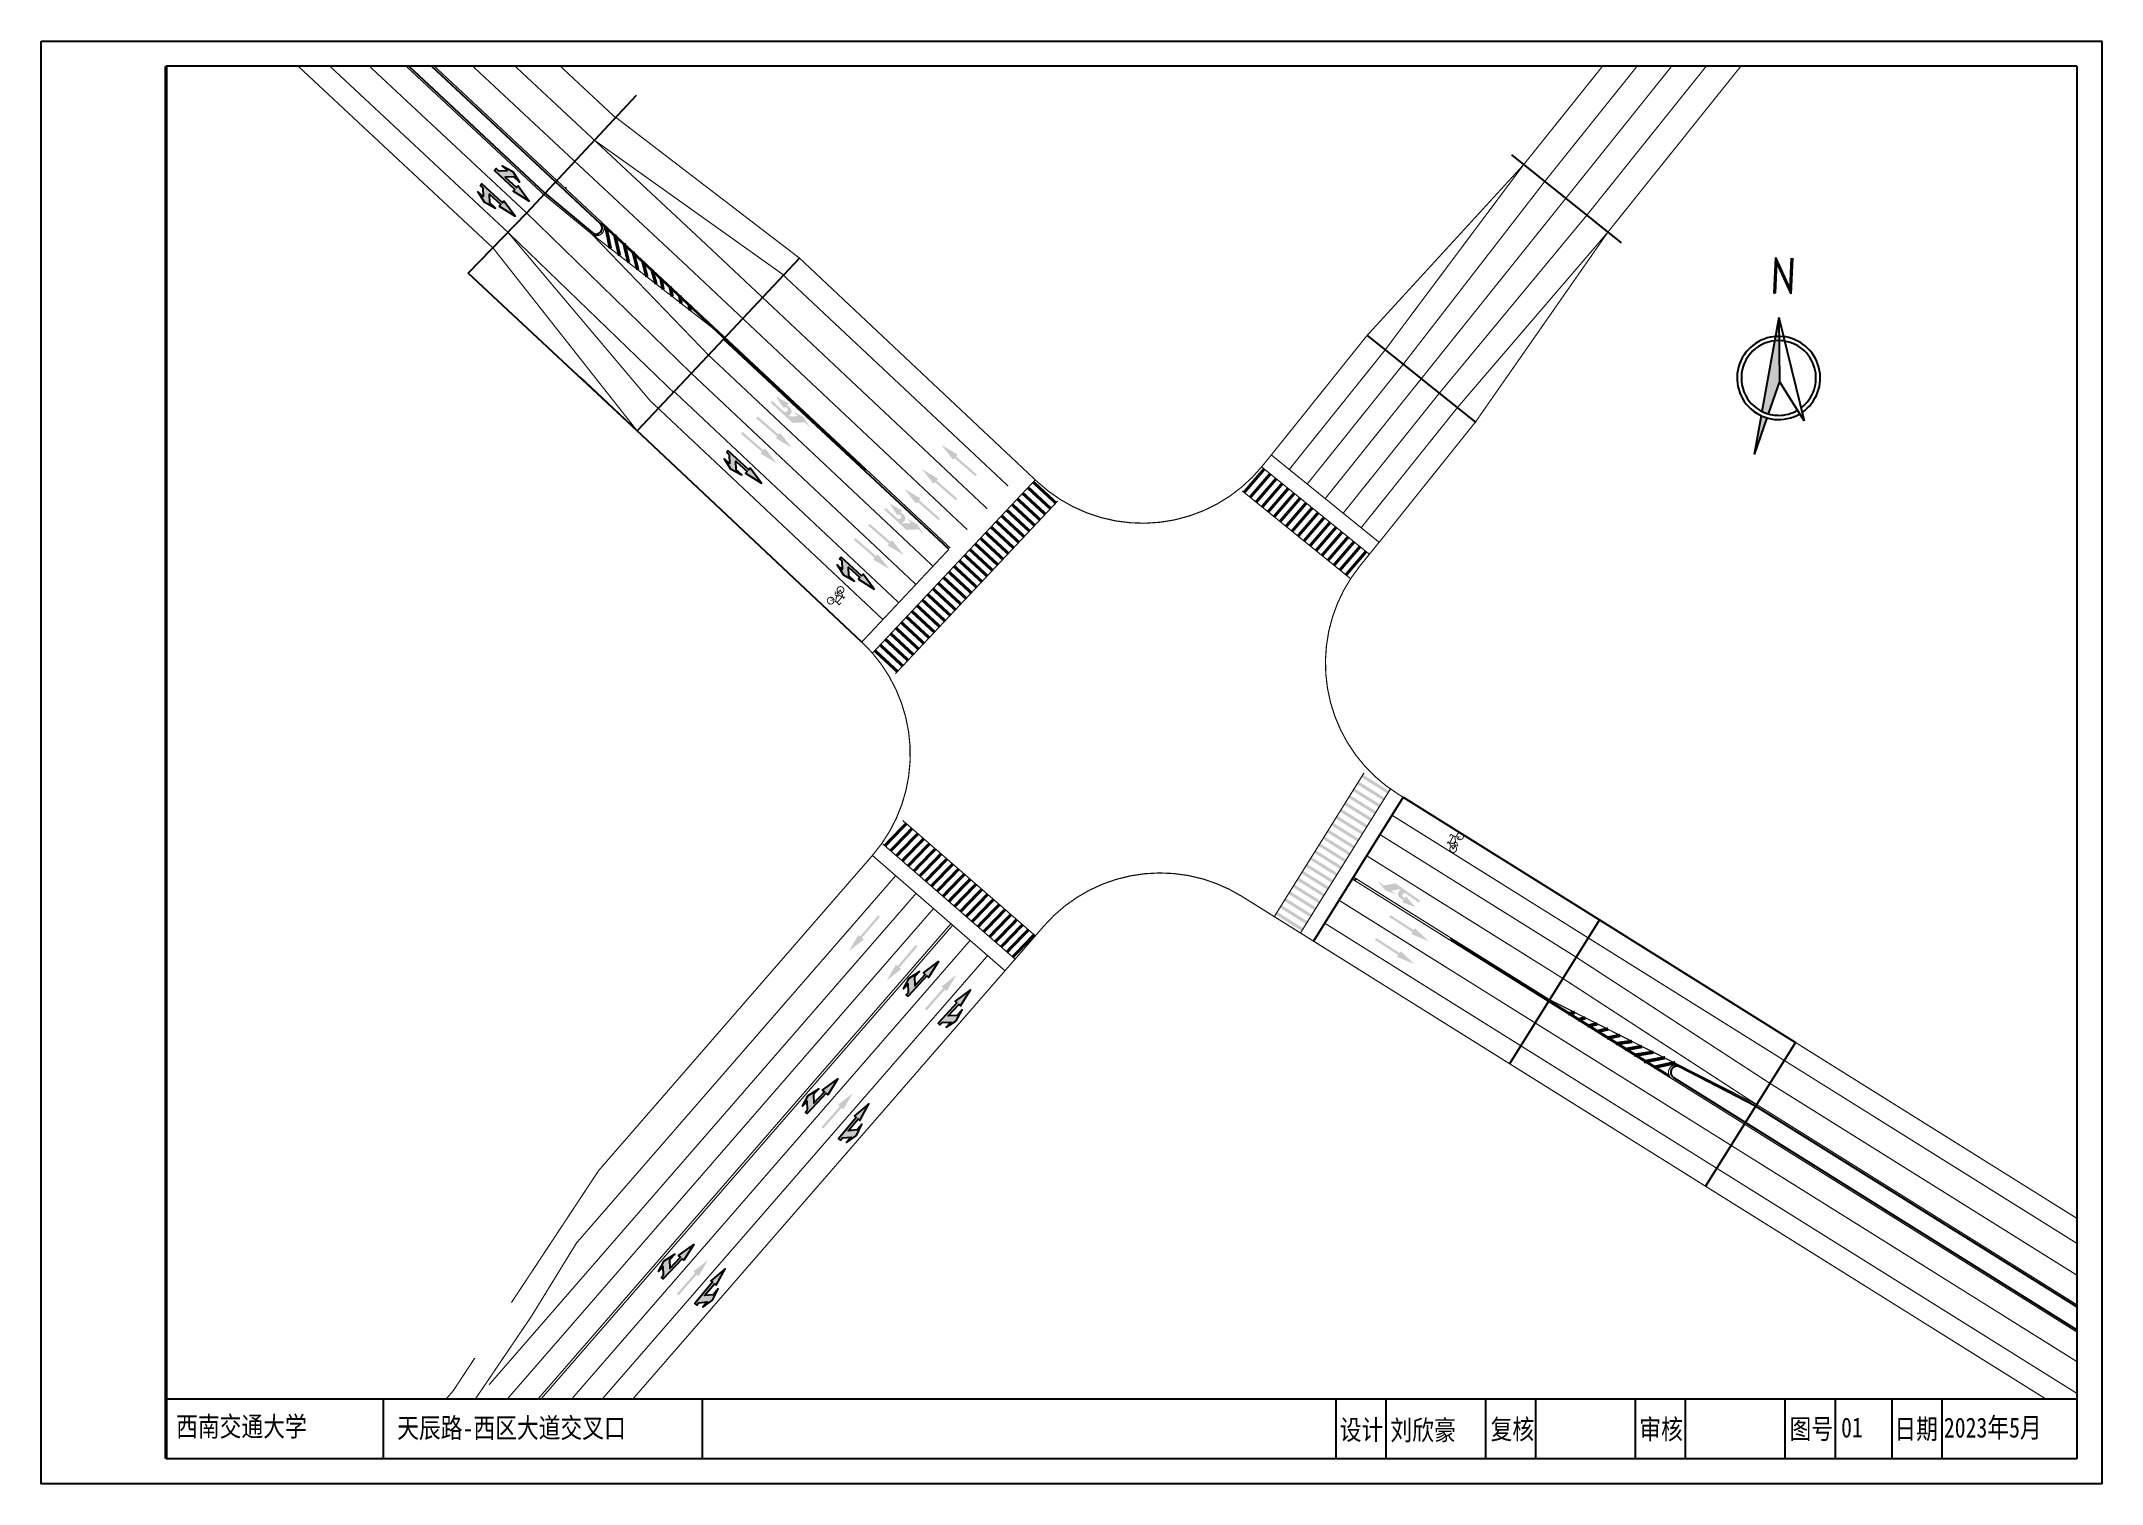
# Paper-space layout '布局1' of a CAD drawing. Header units: millimetres. Extents: x 368 to 781, y -46 to 243.
# The model-space entities are those that its viewports show. They can reach past a viewport. Long polylines and large blocks are cut down to what shows.
import ezdxf
from ezdxf.enums import TextEntityAlignment as Align

# ---------------------------------------------------------------- set-up
doc = ezdxf.new("R2010")
doc.units = ezdxf.units.MM
doc.linetypes.add('DASHDOT', pattern=[25.4, 12.7, -6.35, 0, -6.35])
doc.linetypes.add('JTSS01', pattern=[6, 2, -4])
for name, color, linetype in [('@-中心线', 2, 'Continuous'), ('@-图框', 7, 'Continuous'), ('@-地面图案', 7, 'Continuous'), ('@-指北针1', 7, 'Continuous'), ('@-标注', 7, 'Continuous'), ('@-视口', 7, 'Continuous'), ('@-路面标线', 7, 'Continuous'), ('@-路面边线', 7, 'Continuous'), ('@-辅助设计', 4, 'Continuous'), ('@-隔离栏', 7, 'Continuous'), ('RD-中线', 1, 'DASHDOT')]:
    doc.layers.add(name, color=color, linetype=linetype)
doc.layers.add('@-道路标线', color=7, linetype='Continuous', lineweight=0)
doc.styles.add('黑体', font='simhei.ttf', dxfattribs={"width": 0.8})
doc.linetypes.add('FENCELINE1', pattern='A,6.35,-2.54,[133,ltypeshp.shx,S=2.54,R=0,X=-2.54,Y=0],-2.54,25.4', length=36.83)

# ---------------------------------------------------------------- blocks, each defined once
blk = doc.blocks.new('A$C5F2A30DC')
at = {"layer": '@-图框', "color": 7}
for p, q in [((408, 284), (25, 284)), ((408, 284), (408, 5)), ((68.64, 4.92), (68.64, 16.92)), ((132.55, 5), (132.55, 17)), ((259.57, 4.9), (259.57, 16.9)), ((269.57, 4.9), (269.57, 16.9)), ((289.57, 4.9), (289.57, 16.9)), ((299.57, 4.9), (299.57, 16.9)), ((319.57, 4.9), (319.57, 16.9)), ((329.57, 4.9), (329.57, 16.9)), ((349.57, 4.9), (349.57, 16.9)), ((359.66, 5), (359.66, 17)), ((371, 5), (371, 17)), ((381, 5), (381, 17)), ((408, 5), (25, 5))]:
    blk.add_line(p, q, dxfattribs=at)
at = {"layer": '@-图框', "color": 7, "linetype": 'ByBlock'}
blk.add_line((25, 17), (408, 17), dxfattribs=at)
at = {"layer": '@-图框'}
blk.add_lwpolyline([(0, 289), (413, 289), (413, 0), (0, 0)], close=True, dxfattribs=at)
at = {"layer": '@-图框', "color": 7}
blk.add_lwpolyline([(25, 5, 0.7, 0.7, 0), (25, 284, 0.7, 0.7, 0)], format="xyseb", dxfattribs=at)
at = {"layer": '@-图框', "color": 7, "style": '黑体', "width": 0.8}
for s, p in [('设计', (264.63, 10.88)), ('复核', (294.86, 11)), ('审核', (324.66, 11.01)), ('图号', (354.78, 10.96)), ('日期', (375.79, 11.01))]:
    blk.add_text(s, height=4, dxfattribs=at).set_placement(p, align=Align.MIDDLE)
at = {"layer": '@-图框', "color": 7, "style": '黑体', "width": 0.8, "flags": 8}
for tag, p in [('西南交通大学', (27.04, 9.47)), ('项目名', (71.35, 9.2)), ('图纸名', (134.03, 9.15)), ('设计者', (270.42, 8.73)), ('制图者', (301.14, 9.09)), ('审核者', (330.56, 8.87)), ('01', (360.74, 9.28)), ('日期', (381.35, 9.26))]:
    blk.add_attdef(tag, p, '', height=4, dxfattribs=at)
blk = doc.blocks.new('6米直行加右转')
at = {"layer": '@-地面图案'}
blk.add_hatch(color=256, dxfattribs=at).paths.add_polyline_path([(1.6, -0.15), (3.6, -0.15), (3.6, -0.45), (6, 0), (3.6, 0.45), (3.6, 0.15), (0, 0.15), (0, -0.15), (0.4, -0.15), (1.2, -0.95), (0.3, -0.95), (1.8, -1.35), (3.4, -0.95), (2.4, -0.95)])
at = {"layer": '@-地面图案', "linetype": 'Continuous'}
blk.add_lwpolyline([(1.8, -1.35), (3.4, -0.95), (2.4, -0.95), (1.6, -0.15), (3.6, -0.15), (3.6, -0.45), (6, 0), (3.6, 0.45), (3.6, 0.15), (0, 0.15), (0, -0.15), (0.4, -0.15), (1.2, -0.95), (0.3, -0.95)], close=True, dxfattribs=at)
blk = doc.blocks.new('zhibeizhen')
at = {"layer": '@-标注', "color": 6}
for p, q in [((561104.32, 4303102.87), (561103.91, 4303093.64)), ((561104.58, 4303101.54), (561104.22, 4303093.62)), ((561104.32, 4303102.87), (561108.08, 4303094.77)), ((561104.58, 4303101.54), (561108.33, 4303093.44)), ((561108.43, 4303102.69), (561108.08, 4303094.77)), ((561108.75, 4303102.67), (561108.33, 4303093.44)), ((561103.91, 4303093.64), (561103.91, 4303093.64)), ((561104.22, 4303093.62), (561103.91, 4303093.64)), ((561103.91, 4303093.64), (561103.91, 4303093.64)), ((561108.08, 4303094.77), (561108.08, 4303094.77)), ((561108.08, 4303094.77), (561108.08, 4303094.77)), ((561108.33, 4303093.44), (561108.33, 4303093.44)), ((561108.33, 4303093.44), (561108.33, 4303093.44))]:
    blk.add_line(p, q, dxfattribs=at)
at = {"layer": '@-标注'}
for p, q in [((561105.24, 4303087.33), (561100.83, 4303062.94)), ((561105.24, 4303087.33), (561105.39, 4303070.71)), ((561105.24, 4303087.33), (561111.76, 4303060.49)), ((561105.39, 4303070.71), (561102.47, 4303062.3)), ((561111.76, 4303060.49), (561105.39, 4303070.71)), ((561100.62, 4303061.82), (561098.79, 4303051.72)), ((561102.11, 4303061.26), (561098.79, 4303051.72))]:
    blk.add_line(p, q, dxfattribs=at)
for radius, start, end in [(10.79, 83.1658, 300.491), (10.79, 304.2706, 84.7393), (9.69, 83.1658, 263.1658), (9.69, 306.728, 85.3067), (9.69, 263.1658, 270.0446), (9.69, 270.0446, 300.3273)]:
    blk.add_arc((561105.16, 4303071.61), radius, start, end, dxfattribs=at)
for points in [[(561104.22, 4303093.62), (561103.91, 4303093.64), (561104.58, 4303101.54), (561104.32, 4303102.87)], [(561108.33, 4303093.44), (561104.58, 4303101.54), (561108.08, 4303094.77), (561104.32, 4303102.87)], [(561108.33, 4303093.44), (561108.08, 4303094.77), (561108.75, 4303102.67), (561108.43, 4303102.69)], [(561105.24, 4303087.33), (561105.39, 4303070.71), (561100.83, 4303062.94), (561102.47, 4303062.3)], [(561100.62, 4303061.82), (561102.11, 4303061.26), (561098.79, 4303051.72)]]:
    blk.add_solid(points, dxfattribs=at)
blk = doc.blocks.new('*U64')
at = {"layer": '@-路面边线'}
h = blk.add_hatch(color=256, dxfattribs=at)
h.dxf.hatch_style = 1
h.paths.add_polyline_path([(0.52, -4.01), (0.64, -0.01), (0.24, 0), (0.12, -4)])
blk = doc.blocks.new('*U65')
at = {"layer": '@-道路标线', "color": 0, "linetype": 'ByBlock', "lineweight": -2, "transparency": 16777216, "rotation": 321.0000000002333}
for p in [(67708.1, 50814.22), (67708.88, 50813.59), (67709.65, 50812.96), (67710.43, 50812.33), (67711.21, 50811.7), (67711.99, 50811.07), (67712.76, 50810.44), (67713.54, 50809.81), (67714.32, 50809.18), (67715.09, 50808.55), (67715.87, 50807.92), (67716.65, 50807.3), (67717.43, 50806.67), (67718.2, 50806.04), (67718.98, 50805.41), (67719.76, 50804.78), (67720.53, 50804.15), (67721.31, 50803.52)]:
    blk.add_blockref('*U64', p, dxfattribs=at)
blk = doc.blocks.new('*U67')
at = {"layer": '@-路面边线'}
h = blk.add_hatch(color=256, dxfattribs=at)
h.dxf.hatch_style = 1
h.paths.add_polyline_path([(0.16, -0.03), (0.19, -4.03), (0.59, -4.02), (0.56, -0.03)])
blk = doc.blocks.new('*U68')
at = {"layer": '@-道路标线', "color": 0, "linetype": 'ByBlock', "lineweight": -2, "transparency": 16777216, "rotation": 46.77617925165466}
for p in [(67677.53, 50811.27), (67678.21, 50812), (67674.79, 50808.35), (67675.47, 50809.08), (67676.16, 50809.81), (67676.84, 50810.54), (67672.05, 50805.44), (67672.73, 50806.17), (67673.42, 50806.89), (67674.1, 50807.62), (67669.99, 50803.25), (67670.68, 50803.98), (67671.36, 50804.71), (67667.25, 50800.34), (67667.94, 50801.07), (67668.62, 50801.79), (67669.31, 50802.52), (67664.51, 50797.42), (67665.2, 50798.15), (67665.88, 50798.88), (67666.57, 50799.61), (67662.46, 50795.24), (67663.14, 50795.96), (67663.83, 50796.69), (67659.72, 50792.32), (67660.4, 50793.05), (67661.09, 50793.78), (67661.77, 50794.51), (67657.66, 50790.13), (67658.35, 50790.86), (67659.03, 50791.59)]:
    blk.add_blockref('*U67', p, dxfattribs=at)
blk = doc.blocks.new('*U71')
at = {"layer": '@-路面边线'}
h = blk.add_hatch(color=256, dxfattribs=at)
h.dxf.hatch_style = 1
h.paths.add_polyline_path([(0.28, 0), (0.28, -4), (0.68, -4), (0.68, 0)])
blk = doc.blocks.new('*U72')
at = {"layer": '@-道路标线', "color": 0, "linetype": 'ByBlock', "lineweight": -2, "transparency": 16777216, "rotation": 237.9999999999363}
for p in [(67724.8, 50772.42), (67723.13, 50769.75), (67723.68, 50770.64), (67724.24, 50771.53), (67721.46, 50767.08), (67722.01, 50767.97), (67722.57, 50768.86), (67719.79, 50764.4), (67720.34, 50765.29), (67720.9, 50766.19), (67718.12, 50761.73), (67718.67, 50762.62), (67719.23, 50763.51), (67716.45, 50759.06), (67717.01, 50759.95), (67717.56, 50760.84), (67714.78, 50756.39), (67715.34, 50757.28), (67715.89, 50758.17), (67713.67, 50754.61), (67714.22, 50755.5)]:
    blk.add_blockref('*U71', p, dxfattribs=at)
blk = doc.blocks.new('*U73')
at = {"layer": '@-路面边线'}
h = blk.add_hatch(color=256, dxfattribs=at)
h.dxf.hatch_style = 1
h.paths.add_polyline_path([(0.4, 4), (0.19, 0), (0.59, -0.02), (0.8, 3.98)])
blk = doc.blocks.new('*U74')
at = {"layer": '@-道路标线', "color": 0, "linetype": 'ByBlock', "lineweight": -2, "transparency": 16777216, "rotation": 319.0000000000817}
for p in [(67658.91, 50765.33), (67659.66, 50764.67), (67660.41, 50764.02), (67661.17, 50763.36), (67661.92, 50762.71), (67662.68, 50762.05), (67663.43, 50761.39), (67664.19, 50760.74), (67664.94, 50760.08), (67665.7, 50759.43), (67666.45, 50758.77), (67667.21, 50758.11), (67667.96, 50757.46), (67668.72, 50756.8), (67669.47, 50756.15), (67670.23, 50755.49), (67670.98, 50754.83), (67671.74, 50754.18), (67672.49, 50753.52), (67673.24, 50752.86), (67674, 50752.21), (67674.75, 50751.55), (67675.51, 50750.9)]:
    blk.add_blockref('*U73', p, dxfattribs=at)

msp = doc.modelspace()

# ---------------------------------------------------------------- hatches: boundary and pattern name
at = {"layer": '@-道路标线'}
for points in [[(67603.07, 50866.65), (67603.17, 50866.76), (67600.46, 50869.13), (67600.66, 50869.36), (67598.56, 50870.6), (67600.07, 50868.68), (67600.27, 50868.91), (67602.97, 50866.54)], [(67644.47, 50822.68), (67644.37, 50822.57), (67647.24, 50819.93), (67648.8, 50820), (67649.53, 50819.33), (67648.62, 50820.7), (67647.25, 50821.42), (67647.91, 50820.81), (67646.78, 50820.76), (67646.68, 50820.85, 0.57735), (67646.91, 50821.87), (67646.5, 50822.24), (67646.71, 50822.46), (67645.07, 50823.34), (67646.1, 50821.79), (67646.3, 50822.02), (67646.49, 50821.85, -1), (67646.08, 50821.4), (67644.57, 50822.79)], [(67642.6, 50820.66), (67642.5, 50820.54), (67645.22, 50818.18), (67645.02, 50817.96), (67647.13, 50816.72), (67645.61, 50818.64), (67645.41, 50818.41), (67642.7, 50820.77)], [(67640.63, 50818.65), (67640.53, 50818.54), (67643.25, 50816.18), (67643.06, 50815.95), (67645.16, 50814.72), (67643.65, 50816.63), (67643.45, 50816.4), (67640.73, 50818.76)], [(67671.06, 50813.11), (67671.16, 50813.22), (67668.45, 50815.59), (67668.65, 50815.82), (67666.55, 50817.06), (67668.06, 50815.14), (67668.25, 50815.37), (67670.96, 50813)], [(67668.52, 50809.99), (67668.62, 50810.1), (67665.91, 50812.47), (67666.11, 50812.7), (67664.01, 50813.94), (67665.52, 50812.02), (67665.71, 50812.25), (67668.42, 50809.87)], [(67666.27, 50807.41), (67666.37, 50807.52), (67663.66, 50809.89), (67663.86, 50810.12), (67661.75, 50811.36), (67663.26, 50809.44), (67663.46, 50809.67), (67666.17, 50807.3)], [(67659.22, 50808.79), (67659.12, 50808.68), (67661.99, 50806.05), (67663.55, 50806.12), (67664.28, 50805.44), (67663.37, 50806.82), (67662, 50807.54), (67662.66, 50806.93), (67661.53, 50806.88), (67661.44, 50806.97, 0.57735), (67661.66, 50807.98), (67661.25, 50808.35), (67661.46, 50808.57), (67659.82, 50809.46), (67660.85, 50807.91), (67661.05, 50808.13), (67661.24, 50807.96, -1), (67660.83, 50807.52), (67659.32, 50808.9)], [(67657.13, 50806.74), (67657.03, 50806.62), (67659.75, 50804.26), (67659.55, 50804.04), (67661.66, 50802.8), (67660.14, 50804.72), (67659.95, 50804.49), (67657.23, 50806.85)], [(67655.27, 50804.89), (67655.17, 50804.78), (67657.89, 50802.42), (67657.7, 50802.19), (67659.8, 50800.96), (67658.29, 50802.87), (67658.09, 50802.64), (67655.37, 50805)], [(67728.58, 50757.83), (67728.67, 50757.95), (67725.48, 50760.2), (67723.95, 50759.93), (67723.13, 50760.51), (67724.21, 50759.26), (67725.67, 50758.72), (67724.93, 50759.24), (67726.05, 50759.43), (67726.15, 50759.36, 0.57735), (67726.06, 50758.32), (67726.51, 50758.01), (67726.34, 50757.76), (67728.07, 50757.09), (67726.85, 50758.5), (67726.68, 50758.25), (67726.48, 50758.39, -1), (67726.82, 50758.88), (67728.5, 50757.7)], [(67658.45, 50755.94), (67658.34, 50756.04), (67655.99, 50753.31), (67655.76, 50753.51), (67654.54, 50751.39), (67656.45, 50752.92), (67656.22, 50753.12), (67658.56, 50755.85)], [(67724.74, 50755.96), (67724.66, 50755.84), (67727.68, 50753.88), (67727.51, 50753.63), (67729.77, 50752.7), (67728, 50754.38), (67727.84, 50754.13), (67724.82, 50756.09)], [(67722.88, 50752.99), (67722.8, 50752.87), (67725.82, 50750.91), (67725.66, 50750.66), (67727.92, 50749.73), (67726.15, 50751.41), (67725.99, 50751.16), (67722.96, 50753.12)], [(67663.33, 50752.11), (67663.21, 50752.21), (67660.87, 50749.47), (67660.64, 50749.67), (67659.42, 50747.56), (67661.32, 50749.08), (67661.09, 50749.28), (67663.44, 50752.01)], [(67664.52, 50743.82), (67664.41, 50743.92), (67666.79, 50746.62), (67666.56, 50746.82), (67668.48, 50748.32), (67667.24, 50746.22), (67667.01, 50746.42), (67664.63, 50743.72)], [(67651.1, 50728.48), (67650.99, 50728.58), (67653.37, 50731.28), (67653.14, 50731.48), (67655.06, 50732.98), (67653.82, 50730.88), (67653.59, 50731.08), (67651.21, 50728.38)], [(67632.31, 50706.85), (67632.2, 50706.94), (67634.58, 50709.65), (67634.35, 50709.85), (67636.28, 50711.35), (67635.03, 50709.25), (67634.8, 50709.45), (67632.43, 50706.75)]]:
    msp.add_hatch(color=7, dxfattribs=at).paths.add_polyline_path(points)
h = msp.add_hatch(color=7, dxfattribs=at)
edge = h.paths.add_edge_path()
edge.add_line((67653.82, 50797.37), (67653.87, 50797.34))
edge.add_ellipse((67654.21, 50797.04), major_axis=(0.201, -0.41), ratio=0.999981, start_angle=200.1196, end_angle=202.2, ccw=False)
edge.add_ellipse((67653.98, 50797.24), major_axis=(-0.135, -0.066), ratio=1, start_angle=219.859, end_angle=284.2786, ccw=False)
edge.add_ellipse((67654.02, 50797.34), major_axis=(-0.0385, -0.0189), ratio=1, start_angle=113.1833, end_angle=206.5013, ccw=False)
edge.add_line((67654.05, 50797.32), (67653.78, 50797.02))
edge.add_ellipse((67653.8, 50797.06), major_axis=(-0.0374, -0.0183), ratio=1, start_angle=310.8133, end_angle=405.9425, ccw=False)
edge.add_ellipse((67654.21, 50797.04), major_axis=(-0.41, -0.201), ratio=1, start_angle=307.0992, end_angle=329.1446, ccw=False)
edge.add_line((67653.81, 50797.25), (67653.7, 50797.3))
edge.add_line((67653.7, 50797.3), (67653.08, 50796.62))
edge.add_ellipse((67652.27, 50795.76), major_axis=(0.52, -1.06), ratio=1, start_angle=102.934, end_angle=110.4751, ccw=False)
edge.add_line((67653.19, 50796.51), (67653.24, 50796.41))
edge.add_line((67653.24, 50796.41), (67653.45, 50796.59))
edge.add_ellipse((67653.49, 50796.55), major_axis=(0.0258, -0.0527), ratio=1, start_angle=15.08, end_angle=195.08, ccw=False)
edge.add_line((67653.53, 50796.51), (67653.27, 50796.28))
edge.add_ellipse((67653.22, 50796.32), major_axis=(0.026, -0.053), ratio=1, start_angle=-94.401, end_angle=20.9723, ccw=False)
edge.add_line((67653.17, 50796.29), (67653.09, 50796.44))
edge.add_ellipse((67652.27, 50795.76), major_axis=(-0.953, -0.467), ratio=1, start_angle=193.5524, end_angle=221.8935)
edge.add_ellipse((67652.18, 50796.87), major_axis=(-0.453, -0.222), ratio=1, start_angle=-98.1899, end_angle=139.7105, ccw=False)
edge.add_ellipse((67652.18, 50796.87), major_axis=(-0.453, -0.222), ratio=1, start_angle=153.4876, end_angle=261.8101, ccw=False)
edge.add_ellipse((67652.27, 50795.76), major_axis=(-1.06, -0.52), ratio=1, start_angle=217.7232, end_angle=223.386, ccw=False)
edge.add_line((67652.79, 50796.82), (67652.86, 50797.47))
edge.add_ellipse((67652.93, 50797.69), major_axis=(-0.208, -0.102), ratio=1, start_angle=280.9424, end_angle=407.6811, ccw=False)
edge.add_line((67652.79, 50797.88), (67652.75, 50797.94))
edge.add_line((67652.75, 50797.94), (67652.71, 50797.92))
edge.add_line((67652.71, 50797.92), (67652.67, 50797.99))
edge.add_line((67652.67, 50797.99), (67652.82, 50798.08))
edge.add_line((67652.82, 50798.08), (67652.86, 50798))
edge.add_line((67652.86, 50798), (67652.82, 50797.98))
edge.add_line((67652.82, 50797.98), (67652.87, 50797.92))
edge.add_ellipse((67652.93, 50797.69), major_axis=(0.102, -0.208), ratio=1, start_angle=156.0779, end_angle=169.4568, ccw=False)
edge.add_line((67652.92, 50797.92), (67652.95, 50797.92))
edge.add_ellipse((67652.93, 50797.69), major_axis=(-0.208, -0.102), ratio=1, start_angle=219.2364, end_angle=238.4056, ccw=False)
edge.add_line((67653.03, 50797.9), (67653.05, 50797.93))
edge.add_ellipse((67653.44, 50798.26), major_axis=(0.22, -0.45), ratio=1, start_angle=251.553, end_angle=283.9773, ccw=False)
edge.add_line((67652.94, 50798.19), (67652.94, 50798.31))
edge.add_ellipse((67653.44, 50798.26), major_axis=(-0.45, -0.22), ratio=1, start_angle=90.726, end_angle=327.3861, ccw=False)
edge.add_line((67653.66, 50797.81), (67653.82, 50797.37))
edge = h.paths.add_edge_path(flags=16)
edge.add_line((67653.59, 50797.36), (67653.13, 50797.58))
edge.add_ellipse((67652.93, 50797.69), major_axis=(-0.208, -0.102), ratio=0.999999, start_angle=113.3331, end_angle=125.8188, ccw=False)
edge.add_line((67653.1, 50797.54), (67653.15, 50797.48))
edge.add_line((67653.15, 50797.48), (67653.19, 50797.5))
edge.add_line((67653.19, 50797.5), (67653.24, 50797.43))
edge.add_line((67653.24, 50797.43), (67653.08, 50797.33))
edge.add_line((67653.08, 50797.33), (67653.03, 50797.4))
edge.add_line((67653.03, 50797.4), (67653.08, 50797.43))
edge.add_line((67653.08, 50797.43), (67653.04, 50797.49))
edge.add_ellipse((67652.93, 50797.69), major_axis=(0.102, -0.208), ratio=1, start_angle=-12.8014, end_angle=1.8475, ccw=False)
edge.add_line((67652.98, 50797.47), (67652.9, 50796.76))
edge.add_ellipse((67652.27, 50795.76), major_axis=(-1.06, -0.52), ratio=1, start_angle=206.1846, end_angle=211.5226, ccw=False)
edge.add_line((67652.99, 50796.7), (67653.59, 50797.36))
edge = h.paths.add_edge_path(flags=16)
edge.add_line((67653.67, 50797.44), (67653.55, 50797.77))
edge.add_ellipse((67653.44, 50798.26), major_axis=(-0.45, -0.22), ratio=1, start_angle=387.4429, end_angle=437.7306, ccw=False)
edge.add_line((67653.14, 50797.85), (67653.12, 50797.83))
edge.add_ellipse((67652.93, 50797.69), major_axis=(0.102, -0.208), ratio=1, start_angle=66.1213, end_angle=99.7961, ccw=False)
edge.add_line((67653.16, 50797.7), (67653.67, 50797.44))
edge = h.paths.add_edge_path(flags=16)
edge.add_line((67652.94, 50797.83), (67652.92, 50797.83))
edge.add_ellipse((67652.93, 50797.69), major_axis=(-0.006, -0.14), ratio=0.999998, start_angle=184.5029, end_angle=536.8305)
edge = h.paths.add_edge_path(flags=16)
edge.add_ellipse((67652.18, 50796.87), major_axis=(-0.347, -0.17), ratio=1, start_angle=158.9142, end_angle=261.7295)
edge.add_ellipse((67652.18, 50796.87), major_axis=(-0.347, -0.17), ratio=1, start_angle=261.7295, end_angle=501.1212)
edge.add_ellipse((67652.27, 50795.76), major_axis=(-0.953, -0.467), ratio=1, start_angle=228.2604, end_angle=249.284)
edge.add_ellipse((67652.17, 50796.88), major_axis=(-0.0527, -0.0258), ratio=0.999998, start_angle=249.7117, end_angle=428.8563, ccw=False)
edge.add_ellipse((67652.27, 50795.76), major_axis=(-1.06, -0.52), ratio=1, start_angle=229.4454, end_angle=249.284, ccw=False)
edge = h.paths.add_edge_path(flags=16)
edge.add_line((67653.51, 50797.88), (67653.41, 50798.16))
edge.add_line((67653.41, 50798.16), (67653.22, 50797.94))
edge.add_ellipse((67653.44, 50798.26), major_axis=(-0.344, -0.169), ratio=1, start_angle=29.1315, end_angle=75.8249)
edge = h.paths.add_edge_path(flags=16)
edge.add_ellipse((67653.44, 50798.26), major_axis=(-0.344, -0.169), ratio=1, start_angle=92.8257, end_angle=327.3861)
edge.add_line((67653.05, 50798.3), (67653.06, 50798.2))
edge.add_ellipse((67653.44, 50798.26), major_axis=(-0.344, -0.169), ratio=1, start_angle=341.553, end_angle=371.5107)
edge.add_line((67653.13, 50798.02), (67653.38, 50798.29))
edge.add_ellipse((67653.43, 50798.25), major_axis=(0.0289, -0.0589), ratio=1, start_angle=79.8264, end_angle=206.8305, ccw=False)
edge.add_line((67653.49, 50798.27), (67653.62, 50797.92))
h = msp.add_hatch(color=7, dxfattribs=at)
edge = h.paths.add_edge_path()
edge.add_line((67732.38, 50765.42), (67732.32, 50765.43))
edge.add_ellipse((67731.92, 50765.64), major_axis=(-0.294, 0.349), ratio=0.999981, start_angle=200.1196, end_angle=202.2, ccw=False)
edge.add_ellipse((67732.19, 50765.5), major_axis=(0.115, 0.097), ratio=1, start_angle=219.859, end_angle=284.2786, ccw=False)
edge.add_ellipse((67732.18, 50765.39), major_axis=(0.0327, 0.0276), ratio=1, start_angle=113.1833, end_angle=206.5013, ccw=False)
edge.add_line((67732.14, 50765.41), (67732.33, 50765.76))
edge.add_ellipse((67732.33, 50765.72), major_axis=(0.0318, 0.0269), ratio=1, start_angle=310.8133, end_angle=405.9425, ccw=False)
edge.add_ellipse((67731.92, 50765.64), major_axis=(0.349, 0.294), ratio=1, start_angle=307.0992, end_angle=329.1446, ccw=False)
edge.add_line((67732.36, 50765.54), (67732.48, 50765.51))
edge.add_line((67732.48, 50765.51), (67732.91, 50766.32))
edge.add_ellipse((67733.49, 50767.35), major_axis=(-0.76, 0.901), ratio=1, start_angle=102.934, end_angle=110.4751, ccw=False)
edge.add_line((67732.78, 50766.41), (67732.71, 50766.49))
edge.add_line((67732.71, 50766.49), (67732.55, 50766.26))
edge.add_ellipse((67732.5, 50766.29), major_axis=(-0.0378, 0.0449), ratio=1, start_angle=15.08, end_angle=195.08, ccw=False)
edge.add_line((67732.45, 50766.33), (67732.65, 50766.61))
edge.add_ellipse((67732.7, 50766.58), major_axis=(-0.038, 0.0451), ratio=1, start_angle=-94.401, end_angle=20.9723, ccw=False)
edge.add_line((67732.75, 50766.62), (67732.86, 50766.49))
edge.add_ellipse((67733.49, 50767.35), major_axis=(0.811, 0.684), ratio=1, start_angle=193.5524, end_angle=221.8935)
edge.add_ellipse((67733.85, 50766.3), major_axis=(0.385, 0.325), ratio=1, start_angle=-98.1899, end_angle=139.7105, ccw=False)
edge.add_ellipse((67733.85, 50766.3), major_axis=(0.385, 0.325), ratio=1, start_angle=153.4876, end_angle=261.8101, ccw=False)
edge.add_ellipse((67733.49, 50767.35), major_axis=(0.901, 0.76), ratio=1, start_angle=217.7232, end_angle=223.386, ccw=False)
edge.add_line((67733.24, 50766.2), (67733.33, 50765.55))
edge.add_ellipse((67733.32, 50765.32), major_axis=(0.177, 0.149), ratio=1, start_angle=280.9424, end_angle=407.6811, ccw=False)
edge.add_line((67733.5, 50765.17), (67733.56, 50765.12))
edge.add_line((67733.56, 50765.12), (67733.59, 50765.15))
edge.add_line((67733.59, 50765.15), (67733.65, 50765.09))
edge.add_line((67733.65, 50765.09), (67733.52, 50764.97))
edge.add_line((67733.52, 50764.97), (67733.46, 50765.03))
edge.add_line((67733.46, 50765.03), (67733.49, 50765.06))
edge.add_line((67733.49, 50765.06), (67733.44, 50765.12))
edge.add_ellipse((67733.32, 50765.32), major_axis=(-0.149, 0.177), ratio=1, start_angle=156.0779, end_angle=169.4568, ccw=False)
edge.add_line((67733.39, 50765.1), (67733.36, 50765.09))
edge.add_ellipse((67733.32, 50765.32), major_axis=(0.177, 0.149), ratio=1, start_angle=219.2364, end_angle=238.4056, ccw=False)
edge.add_line((67733.28, 50765.09), (67733.26, 50765.06))
edge.add_ellipse((67732.97, 50764.65), major_axis=(-0.323, 0.383), ratio=1, start_angle=251.553, end_angle=283.9773, ccw=False)
edge.add_line((67733.43, 50764.84), (67733.46, 50764.72))
edge.add_ellipse((67732.97, 50764.65), major_axis=(0.383, 0.323), ratio=1, start_angle=90.726, end_angle=327.3861, ccw=False)
edge.add_line((67732.64, 50765.03), (67732.38, 50765.42))
edge = h.paths.add_edge_path(flags=16)
edge.add_line((67732.6, 50765.49), (67733.1, 50765.37))
edge.add_ellipse((67733.32, 50765.32), major_axis=(0.177, 0.149), ratio=0.999999, start_angle=113.3331, end_angle=125.8188, ccw=False)
edge.add_line((67733.12, 50765.42), (67733.06, 50765.48))
edge.add_line((67733.06, 50765.48), (67733.03, 50765.44))
edge.add_line((67733.03, 50765.44), (67732.96, 50765.5))
edge.add_line((67732.96, 50765.5), (67733.08, 50765.64))
edge.add_line((67733.08, 50765.64), (67733.15, 50765.58))
edge.add_line((67733.15, 50765.58), (67733.11, 50765.54))
edge.add_line((67733.11, 50765.54), (67733.17, 50765.49))
edge.add_ellipse((67733.32, 50765.32), major_axis=(-0.149, 0.177), ratio=1, start_angle=-12.8014, end_angle=1.8475, ccw=False)
edge.add_line((67733.22, 50765.52), (67733.12, 50766.23))
edge.add_ellipse((67733.49, 50767.35), major_axis=(0.901, 0.76), ratio=1, start_angle=206.1846, end_angle=211.5226, ccw=False)
edge.add_line((67733.02, 50766.27), (67732.6, 50765.49))
edge = h.paths.add_edge_path(flags=16)
edge.add_line((67732.54, 50765.38), (67732.73, 50765.09))
edge.add_ellipse((67732.97, 50764.65), major_axis=(0.383, 0.323), ratio=1, start_angle=387.4429, end_angle=437.7306, ccw=False)
edge.add_line((67733.16, 50765.11), (67733.17, 50765.14))
edge.add_ellipse((67733.32, 50765.32), major_axis=(-0.149, 0.177), ratio=1, start_angle=66.1213, end_angle=99.7961, ccw=False)
edge.add_line((67733.1, 50765.25), (67732.54, 50765.38))
edge = h.paths.add_edge_path(flags=16)
edge.add_line((67733.34, 50765.18), (67733.36, 50765.18))
edge.add_ellipse((67733.32, 50765.32), major_axis=(-0.028, 0.137), ratio=0.999998, start_angle=184.5029, end_angle=536.8305)
edge = h.paths.add_edge_path(flags=16)
edge.add_ellipse((67733.85, 50766.3), major_axis=(0.296, 0.249), ratio=1, start_angle=158.9142, end_angle=261.7295)
edge.add_ellipse((67733.85, 50766.3), major_axis=(0.296, 0.249), ratio=1, start_angle=261.7295, end_angle=501.1212)
edge.add_ellipse((67733.49, 50767.35), major_axis=(0.811, 0.684), ratio=1, start_angle=228.2604, end_angle=249.284)
edge.add_ellipse((67733.86, 50766.29), major_axis=(0.0449, 0.0378), ratio=0.999998, start_angle=249.7117, end_angle=428.8563, ccw=False)
edge.add_ellipse((67733.49, 50767.35), major_axis=(0.901, 0.76), ratio=1, start_angle=229.4454, end_angle=249.284, ccw=False)
edge = h.paths.add_edge_path(flags=16)
edge.add_line((67732.8, 50765), (67732.97, 50764.75))
edge.add_line((67732.97, 50764.75), (67733.1, 50765.01))
edge.add_ellipse((67732.97, 50764.65), major_axis=(0.293, 0.247), ratio=1, start_angle=29.1315, end_angle=75.8249)
edge = h.paths.add_edge_path(flags=16)
edge.add_ellipse((67732.97, 50764.65), major_axis=(0.293, 0.247), ratio=1, start_angle=92.8257, end_angle=327.3861)
edge.add_line((67733.35, 50764.7), (67733.32, 50764.79))
edge.add_ellipse((67732.97, 50764.65), major_axis=(0.293, 0.247), ratio=1, start_angle=341.553, end_angle=371.5107)
edge.add_line((67733.21, 50764.95), (67733.03, 50764.63))
edge.add_ellipse((67732.97, 50764.65), major_axis=(-0.0423, 0.0502), ratio=1, start_angle=79.8264, end_angle=206.8305, ccw=False)
edge.add_line((67732.92, 50764.62), (67732.71, 50764.93))

# ---------------------------------------------------------------- linework, layer by layer
at = {"layer": '@-中心线', "color": 30, "linetype": 'Continuous', "ltscale": 0.08, "const_width": 0.15, "flags": 128}
for points in [[(67719.87, 50760.76), (67761.37, 50734.83)], [(67732.75, 50753.06), (67745.47, 50745.11)], [(67762.35, 50736.57), (67745.47, 50745.11)]]:
    msp.add_lwpolyline(points, dxfattribs=at)
at = {"layer": '@-路面标线', "color": 7, "linetype": 'Continuous', "const_width": 0.15, "flags": 128}
for points in [[(67665.45, 50801.34), (67636.3, 50828.74)], [(67663.23, 50798.97), (67634.08, 50826.37)], [(67658.95, 50794.42), (67628.75, 50822.8)], [(67661, 50796.61), (67631.85, 50824)]]:
    msp.add_lwpolyline(points, dxfattribs=at)
at = {"layer": '@-路面边线', "color": 7, "linetype": 'Continuous', "const_width": 0.15, "flags": 128}
for points in [[(67624.25, 50859.52), (67549.29, 50929.42)], [(67648.12, 50841.31), (67624.34, 50859.52)], [(67677.27, 50813.91), (67648.12, 50841.31), (67648.12, 50841.31)], [(67657.11, 50763.26), (67622.06, 50722.94)], [(67622.06, 50722.94), (67610.74, 50705.81)], [(67606, 50698.64), (67603.17, 50694.35)]]:
    msp.add_lwpolyline(points, dxfattribs=at)
at = {"layer": '@-辅助设计'}
for points in [[(67612.73, 50847.16), (67626.99, 50862.46)], [(67754.81, 50843.29), (67740.57, 50854.71)], [(67617.84, 50850.45), (67617.66, 50850.28)], [(67605.12, 50839.36), (67612.73, 50847.16)], [(67638.13, 50830.68), (67648.12, 50841.31)], [(67627.06, 50818.9), (67605.12, 50839.36)], [(67638.25, 50830.81), (67627.06, 50818.9)], [(67667.5, 50803.53), (67638.25, 50830.81)], [(67735.93, 50819.98), (67721.81, 50831.3)], [(67656.21, 50791.5), (67619.66, 50825.86)], [(67656.56, 50813.79), (67656.74, 50813.97)], [(67726.49, 50771.36), (67714.83, 50752.7)], [(67726.49, 50771.36), (67751.93, 50755.46), (67777.37, 50739.56), (67765.72, 50720.91)], [(67720.36, 50760.81), (67720.2, 50760.55)], [(67751.93, 50755.46), (67740.27, 50736.8)], [(67732.67, 50752.94), (67732.75, 50753.06)]]:
    msp.add_lwpolyline(points, dxfattribs=at)
at = {"layer": '@-道路标线', "color": 7, "linetype": 'Continuous', "const_width": 0.15, "flags": 128}
for points in [[(67621.52, 50856.59), (67546.56, 50926.5)], [(67614.89, 50849.59), (67544.7, 50915.04)], [(67610.28, 50844.66), (67540.1, 50910.1)], [(67627.06, 50818.9), (67608.37, 50842.6), (67536.52, 50909.61)], [(67742.13, 50853.46), (67780.58, 50901.41)], [(67716.32, 50810.07), (67786.04, 50897.04)], [(67753.06, 50844.7), (67791.5, 50892.66)], [(67646.06, 50839.12), (67621.52, 50856.59)], [(67721.81, 50831.3), (67742.13, 50853.46)], [(67610.28, 50844.66), (67628.75, 50822.8)], [(67735.85, 50820.04), (67753.06, 50844.7)], [(67675.21, 50811.73), (67646.03, 50839.09), (67646.03, 50839.09)], [(67709.3, 50815.7), (67721.81, 50831.3)], [(67628.75, 50822.8), (67629.8, 50821.82)], [(67723.35, 50804.44), (67735.85, 50820.04)], [(67656.21, 50791.5), (67627.06, 50818.9)], [(67708.1, 50814.22), (67722.09, 50802.89)], [(67709.36, 50815.77), (67723.35, 50804.44)], [(67657.66, 50790.13), (67678.72, 50812.54)], [(67705.58, 50811.11), (67719.57, 50799.78)], [(67660.58, 50787.4), (67681.64, 50809.8)], [(67656.21, 50791.5), (67667.51, 50803.53)], [(67709.74, 50755.88), (67721.4, 50774.54)], [(67713.14, 50753.76), (67724.8, 50772.42)], [(67714.83, 50752.7), (67726.49, 50771.36)], [(67661.53, 50768.35), (67678.74, 50753.39)], [(67725.03, 50769.03), (67775.92, 50737.23)], [(67728.66, 50770.01), (67857.61, 50689.43)], [(67723.47, 50766.52), (67748.91, 50750.63)], [(67657.59, 50763.82), (67674.8, 50748.86)], [(67658.91, 50765.33), (67676.11, 50750.37)], [(67721.75, 50763.77), (67747.19, 50747.87)], [(67658.56, 50758.83), (67660.61, 50761.2)], [(67658.56, 50758.83), (67619.19, 50713.55)], [(67716.29, 50755.03), (67847.41, 50673.1)], [(67670.06, 50752.56), (67649.93, 50729.4)], [(67670.06, 50752.56), (67670.27, 50752.8)], [(67714.83, 50752.7), (67717, 50751.35)], [(67675.49, 50749.66), (67595.21, 50657.31)], [(67672.54, 50750.83), (67652.19, 50727.43)], [(67717, 50751.35), (67845.95, 50670.77)], [(67775.92, 50737.23), (67856.15, 50687.1)], [(67772.34, 50731.51), (67852.57, 50681.37)], [(67613.34, 50704.04), (67619.19, 50713.55)], [(67605.43, 50692.38), (67608.52, 50696.93)], [(67603.17, 50694.35), (67581.4, 50669.31)], [(67605.43, 50692.38), (67583.67, 50667.35)]]:
    msp.add_lwpolyline(points, dxfattribs=at)
at = {"layer": '@-道路标线', "color": 7, "linetype": 'JTSS01', "const_width": 0.15, "flags": 128}
for points in [[(67669.9, 50806.08), (67633.35, 50840.44), (67544, 50923.75)], [(67612.67, 50847.21), (67542.49, 50912.66)], [(67744.86, 50851.27), (67783.31, 50899.23)], [(67750.32, 50846.89), (67788.77, 50894.85)], [(67672.47, 50808.81), (67635.91, 50843.17), (67621.52, 50856.59)], [(67724.15, 50829.42), (67742.13, 50853.46)], [(67726.49, 50827.55), (67744.86, 50851.27)], [(67634.08, 50826.37), (67612.67, 50847.21)], [(67731.17, 50823.79), (67750.32, 50846.89)], [(67631.77, 50823.91), (67610.28, 50844.66)], [(67636.3, 50828.74), (67621.16, 50844.43)], [(67733.51, 50821.92), (67753.06, 50844.7)], [(67711.64, 50813.83), (67724.15, 50829.42)], [(67713.98, 50811.95), (67726.49, 50827.55)], [(67718.67, 50808.2), (67731.17, 50823.79)], [(67721.01, 50806.32), (67733.51, 50821.92)], [(67607.83, 50695.14), (67661.67, 50757.07), (67663.25, 50758.9)], [(67718.15, 50758), (67849.26, 50676.07)], [(67585.93, 50665.38), (67664.35, 50755.59), (67665.52, 50756.93)], [(67748.91, 50750.63), (67774.06, 50734.26)], [(67747.19, 50747.87), (67772.34, 50731.51)], [(67774.06, 50734.26), (67854.3, 50684.13)], [(67649.93, 50729.4), (67590.69, 50661.24)], [(67652.19, 50727.43), (67592.95, 50659.28)], [(67608.52, 50696.93), (67613.34, 50704.04)]]:
    msp.add_lwpolyline(points, dxfattribs=at)
at = {"layer": '@-道路标线', "color": 7, "linetype": 'Continuous', "const_width": 0.15, "flags": 128}
for points in [[(67614.89, 50849.59), (67621.15, 50844.44, 0.969497), (67622.46, 50845.94), (67546.41, 50916.86)], [(67677.27, 50813.91), (67678.94, 50812.34, 0.435974), (67708.18, 50814.32), (67709.3, 50815.7)], [(67637.49, 50809.09), (67656.2, 50791.52, -0.402891), (67657.59, 50763.82), (67657.11, 50763.26)], [(67723.34, 50804.44), (67720.84, 50801.35, 0.450467), (67725.78, 50771.8), (67728.66, 50770.01)], [(67675.49, 50749.66), (67679.85, 50754.67, -0.368919), (67705.54, 50758.51), (67717, 50751.35)], [(67772.34, 50731.51), (67762.35, 50736.57, 0.956099), (67761.37, 50734.83), (67850.98, 50678.83)]]:
    msp.add_lwpolyline(points, format="xyb", dxfattribs=at)
at = {"layer": '@-道路标线', "color": 30, "linetype": 'Continuous', "ltscale": 0.08, "const_width": 0.15, "flags": 128}
for points in [[(67622.46, 50845.94), (67667.68, 50803.71)], [(67621.15, 50844.44), (67638.44, 50831.02)], [(67635.22, 50833.81), (67656.56, 50813.79)], [(67667.07, 50754.15), (67667.78, 50754.96)], [(67667.07, 50754.15), (67588.2, 50663.41)]]:
    msp.add_lwpolyline(points, dxfattribs=at)
at = {"layer": '@-道路标线', "color": 30, "const_width": 0.45}
for points, elevation in [([(67623.58, 50842.55), (67623.01, 50845.32)], 1475.29), ([(67624.77, 50841.63), (67624.14, 50844.37)], 1475.29), ([(67625.95, 50840.71), (67625.36, 50843.22)], 1475.29), ([(67627.14, 50839.79), (67626.54, 50842.12)], 1475.29), ([(67628.32, 50838.87), (67627.79, 50840.9)], 1475.29), ([(67629.51, 50837.95), (67628.98, 50839.78)], 1475.29), ([(67631.6, 50836.33), (67631.33, 50837.63)], 1475.29), ([(67632.76, 50835.42), (67632.56, 50836.47)], 1475.29), ([(67633.94, 50834.51), (67633.8, 50835.27)], 1475.29), ([(67751.68, 50740.99), (67753.08, 50741.32)], -1475.29)]:
    msp.add_lwpolyline(points, dxfattribs=dict(at, elevation=elevation))
for points in [[(67630.42, 50837.24), (67630.15, 50838.65)], [(67747.86, 50743.26), (67748.75, 50743.46)], [(67749.1, 50742.49), (67750.13, 50742.76)], [(67750.37, 50741.69), (67751.67, 50741.97)], [(67752.89, 50740.12), (67754.63, 50740.47)], [(67754.05, 50739.4), (67756.18, 50739.69)], [(67755.26, 50738.64), (67757.47, 50739.04)], [(67756.45, 50737.9), (67758.95, 50738.29)], [(67757.71, 50737.05), (67760.47, 50737.59)], [(67759.03, 50736.34), (67761.8, 50736.94)]]:
    msp.add_lwpolyline(points, dxfattribs=at)
at = {"layer": '@-道路标线', "color": 30, "linetype": 'JTSS01', "const_width": 0.15, "flags": 128}
for points in [[(67656.56, 50813.79), (67667.51, 50803.53)], [(67720.03, 50761.01), (67732.75, 50753.06)]]:
    msp.add_lwpolyline(points, dxfattribs=at)
at = {"layer": '@-道路标线', "color": 30, "linetype": 'Continuous', "ltscale": 0.08, "flags": 128}
msp.add_lwpolyline([(67588.42, 50663.21, 0.15, 0.15, 0), (67667.35, 50754.01, 0.15, 0.15, 0), (67668.01, 50754.77, 0, 0, 0)], format="xyseb", dxfattribs=at)
at = {"layer": '@-隔离栏', "color": 4, "linetype": 'FENCELINE1', "ltscale": 0.1, "const_width": 0.3, "elevation": 1475.29, "flags": 128}
msp.add_lwpolyline([(67622.38, 50845.85), (67656.65, 50813.88)], dxfattribs=at)
at = {"layer": '@-隔离栏', "color": 4, "linetype": 'FENCELINE1', "ltscale": 0.1, "const_width": 0.3, "flags": 128}
msp.add_lwpolyline([(67732.67, 50752.94), (67761, 50735.23)], dxfattribs=at)
at = {"layer": 'RD-中线', "color": 3, "linetype": 'Continuous'}
for points in [[(67615.04, 50849.76), (67621.21, 50844.61, 0.972616), (67622.26, 50845.79), (67546.24, 50916.68)], [(67772.21, 50731.3), (67762.34, 50736.4, 0.959265), (67761.56, 50735.02), (67770.88, 50729.18)]]:
    msp.add_lwpolyline(points, format="xyb", dxfattribs=at)
for points in [[(67615.04, 50849.76), (67544.88, 50915.22)], [(67852.44, 50681.16), (67772.21, 50731.3)], [(67770.88, 50729.18), (67851.12, 50679.04), (67852.44, 50681.16)]]:
    msp.add_lwpolyline(points, dxfattribs=at)

# ---------------------------------------------------------------- block references
at = {"layer": '@-地面图案', "xscale": -1}
for p, rotation in [((67608.67, 50852.8), 136.7645508461044), ((67662.1, 50745.65), 227.0512545961996), ((67649.01, 50730.43), 227.0512545961996), ((67630.32, 50708.98), 227.0512545961996)]:
    msp.add_blockref('6米直行加右转', p, dxfattribs=dict(at, rotation=rotation))
at = {"layer": '@-地面图案'}
for p, rotation in [((67606.82, 50850.81), 317.2354491538765), ((67638.79, 50816.18), 317.2354491538765), ((67653.43, 50802.42), 317.2354491538765), ((67666.24, 50741.95), 47.38350586665808), ((67653.32, 50726.96), 50.43938382805619), ((67634.67, 50705.59), 50.43938382805619)]:
    msp.add_blockref('6米直行加右转', p, dxfattribs=dict(at, rotation=rotation))
at = {"layer": '@-指北针1', "xscale": 0.5, "yscale": 0.5, "zscale": 0.5}
msp.add_blockref('zhibeizhen', (-212777.38, -2100710.05), dxfattribs=at)
at = {"layer": '@-道路标线'}
for name in ['*U65', '*U68', '*U72', '*U74']:
    msp.add_blockref(name, (0, 0), dxfattribs=at)

psp = doc.layouts.new('布局1')

# ---------------------------------------------------------------- block references
at = {"layer": '@-图框'}
ref = psp.add_blockref('A$C5F2A30DC', (367.8, -46.24), dxfattribs=at)
ref.add_attrib('设计者', '刘欣豪', (638.22, -37.5), dxfattribs={"color": 7, "height": 4, "style": '黑体', "width": 0.8, "flags": 8})
ref.add_attrib('项目名', '天辰路-西区大道交叉口', (439.15, -37.04), dxfattribs={"color": 7, "height": 4, "style": '黑体', "width": 0.8, "flags": 8})
ref.add_attrib('01', '01', (728.55, -36.96), dxfattribs={"color": 7, "height": 4, "style": '黑体', "width": 0.8, "flags": 8})
ref.add_attrib('日期', '2023年5月', (749.15, -36.98), dxfattribs={"color": 7, "height": 4, "style": '黑体', "width": 0.8, "flags": 8})
ref.add_attrib('西南交通大学', '西南交通大学', (394.84, -36.76), dxfattribs={"color": 7, "height": 4, "style": '黑体', "width": 0.8, "flags": 8})

# ---------------------------------------------------------------- viewports
at = {"layer": '@-视口'}
psp.add_viewport(center=(584.3, 104.26), size=(383, 267), view_center_point=(67689.9, 50779.76), view_height=172.8794, dxfattribs=at)

doc.saveas('drawing.dxf')
